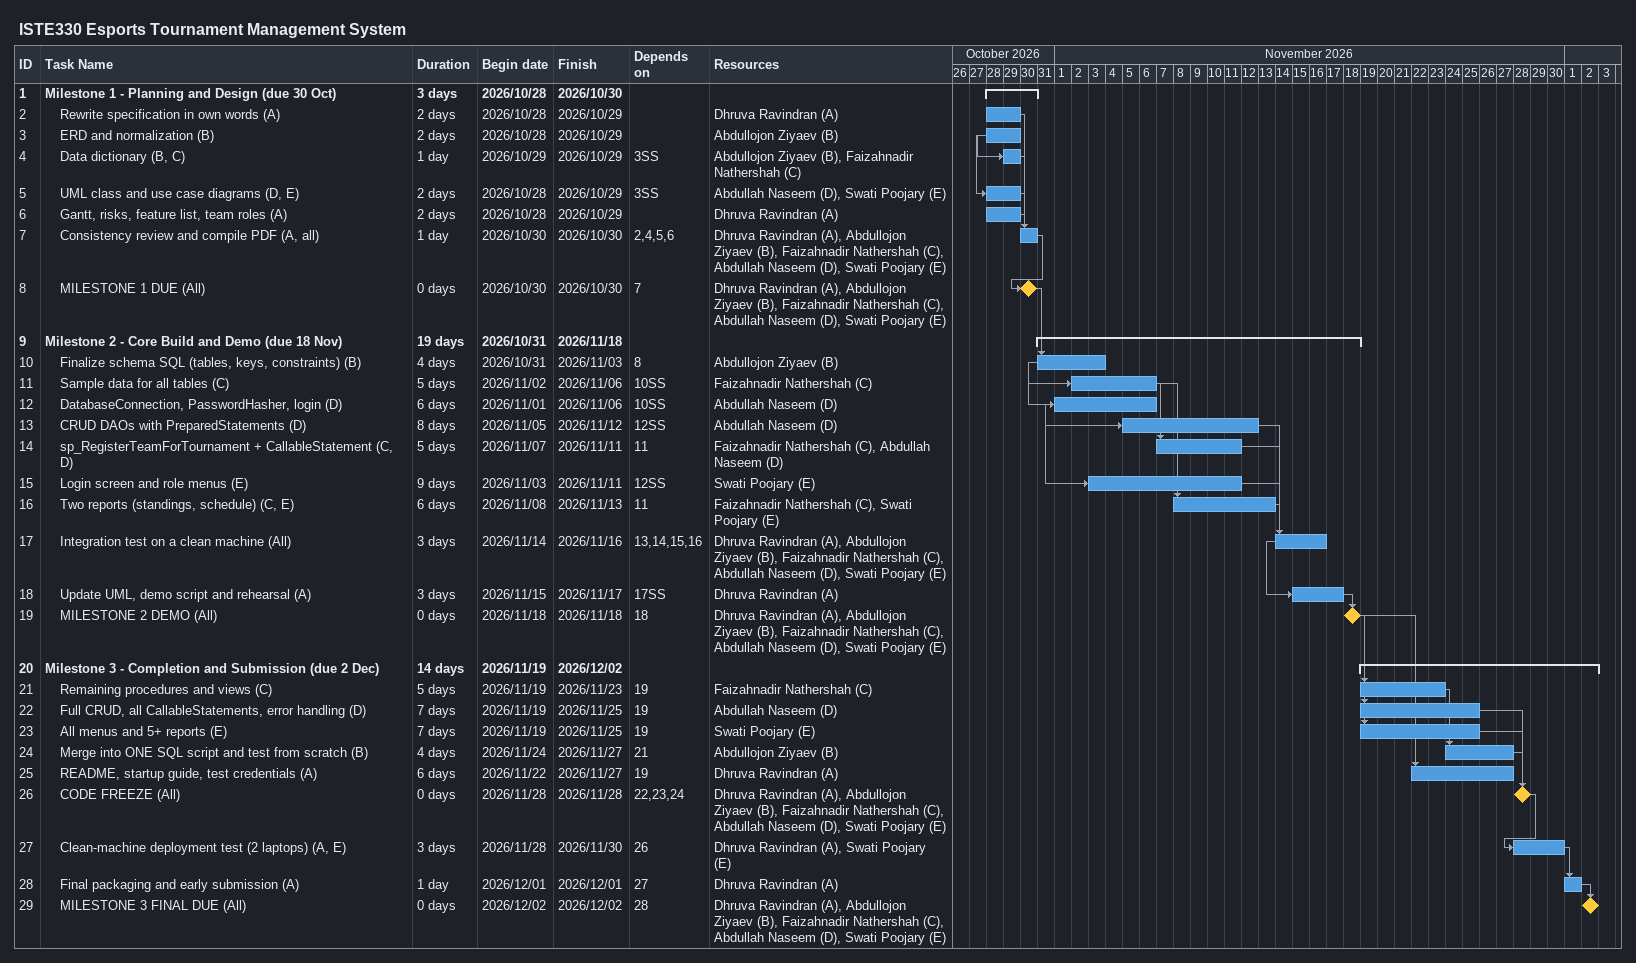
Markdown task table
ISTE330 Esports Tournament Management System

| ID | Level | Task | Duration | Start | Finish | Predecessors | Resources |
|---|---|---|---|---|---|---|---|
| 1 | 1 | **Milestone 1 - Planning and Design (due 30 Oct)** | 3d | 2026-10-28 | 2026-10-30 |  |  |
| 2 | 2 | Rewrite specification in own words (A) | 2d | 2026-10-28 | 2026-10-29 |  | Dhruva Ravindran (A) |
| 3 | 2 | ERD and normalization (B) | 2d | 2026-10-28 | 2026-10-29 |  | Abdullojon Ziyaev (B) |
| 4 | 2 | Data dictionary (B, C) | 1d | 2026-10-29 | 2026-10-29 | 3SS | Abdullojon Ziyaev (B), Faizahnadir Nathershah (C) |
| 5 | 2 | UML class and use case diagrams (D, E) | 2d | 2026-10-28 | 2026-10-29 | 3SS | Abdullah Naseem (D), Swati Poojary (E) |
| 6 | 2 | Gantt, risks, feature list, team roles (A) | 2d | 2026-10-28 | 2026-10-29 |  | Dhruva Ravindran (A) |
| 7 | 2 | Consistency review and compile PDF (A, all) | 1d | 2026-10-30 | 2026-10-30 | 2, 4, 5, 6 | Dhruva Ravindran (A), Abdullojon Ziyaev (B), Faizahnadir Nathershah (C), Abdullah Naseem (D), Swati Poojary (E) |
| 8 | 2 | MILESTONE 1 DUE (All) | 0d | 2026-10-30 | 2026-10-30 | 7 | Dhruva Ravindran (A), Abdullojon Ziyaev (B), Faizahnadir Nathershah (C), Abdullah Naseem (D), Swati Poojary (E) |
| 9 | 1 | **Milestone 2 - Core Build and Demo (due 18 Nov)** | 19d | 2026-10-31 | 2026-11-18 |  |  |
| 10 | 2 | Finalize schema SQL (tables, keys, constraints) (B) | 4d | 2026-10-31 | 2026-11-03 | 8 | Abdullojon Ziyaev (B) |
| 11 | 2 | Sample data for all tables (C) | 5d | 2026-11-02 | 2026-11-06 | 10SS | Faizahnadir Nathershah (C) |
| 12 | 2 | DatabaseConnection, PasswordHasher, login (D) | 6d | 2026-11-01 | 2026-11-06 | 10SS | Abdullah Naseem (D) |
| 13 | 2 | CRUD DAOs with PreparedStatements (D) | 8d | 2026-11-05 | 2026-11-12 | 12SS | Abdullah Naseem (D) |
| 14 | 2 | sp_RegisterTeamForTournament + CallableStatement (C, D) | 5d | 2026-11-07 | 2026-11-11 | 11 | Faizahnadir Nathershah (C), Abdullah Naseem (D) |
| 15 | 2 | Login screen and role menus (E) | 9d | 2026-11-03 | 2026-11-11 | 12SS | Swati Poojary (E) |
| 16 | 2 | Two reports (standings, schedule) (C, E) | 6d | 2026-11-08 | 2026-11-13 | 11 | Faizahnadir Nathershah (C), Swati Poojary (E) |
| 17 | 2 | Integration test on a clean machine (All) | 3d | 2026-11-14 | 2026-11-16 | 13, 14, 15, 16 | Dhruva Ravindran (A), Abdullojon Ziyaev (B), Faizahnadir Nathershah (C), Abdullah Naseem (D), Swati Poojary (E) |
| 18 | 2 | Update UML, demo script and rehearsal (A) | 3d | 2026-11-15 | 2026-11-17 | 17SS | Dhruva Ravindran (A) |
| 19 | 2 | MILESTONE 2 DEMO (All) | 0d | 2026-11-18 | 2026-11-18 | 18 | Dhruva Ravindran (A), Abdullojon Ziyaev (B), Faizahnadir Nathershah (C), Abdullah Naseem (D), Swati Poojary (E) |
| 20 | 1 | **Milestone 3 - Completion and Submission (due 2 Dec)** | 14d | 2026-11-19 | 2026-12-02 |  |  |
| 21 | 2 | Remaining procedures and views (C) | 5d | 2026-11-19 | 2026-11-23 | 19 | Faizahnadir Nathershah (C) |
| 22 | 2 | Full CRUD, all CallableStatements, error handling (D) | 7d | 2026-11-19 | 2026-11-25 | 19 | Abdullah Naseem (D) |
| 23 | 2 | All menus and 5+ reports (E) | 7d | 2026-11-19 | 2026-11-25 | 19 | Swati Poojary (E) |
| 24 | 2 | Merge into ONE SQL script and test from scratch (B) | 4d | 2026-11-24 | 2026-11-27 | 21 | Abdullojon Ziyaev (B) |
| 25 | 2 | README, startup guide, test credentials (A) | 6d | 2026-11-22 | 2026-11-27 | 19 | Dhruva Ravindran (A) |
| 26 | 2 | CODE FREEZE (All) | 0d | 2026-11-28 | 2026-11-28 | 22, 23, 24 | Dhruva Ravindran (A), Abdullojon Ziyaev (B), Faizahnadir Nathershah (C), Abdullah Naseem (D), Swati Poojary (E) |
| 27 | 2 | Clean-machine deployment test (2 laptops) (A, E) | 3d | 2026-11-28 | 2026-11-30 | 26 | Dhruva Ravindran (A), Swati Poojary (E) |
| 28 | 2 | Final packaging and early submission (A) | 1d | 2026-12-01 | 2026-12-01 | 27 | Dhruva Ravindran (A) |
| 29 | 2 | MILESTONE 3 FINAL DUE (All) | 0d | 2026-12-02 | 2026-12-02 | 28 | Dhruva Ravindran (A), Abdullojon Ziyaev (B), Faizahnadir Nathershah (C), Abdullah Naseem (D), Swati Poojary (E) |
